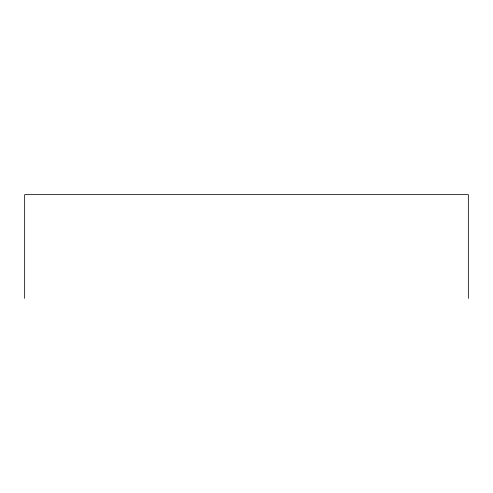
<?xml version="1.0" encoding="UTF-8"?>
<svg xmlns="http://www.w3.org/2000/svg" width="493" height="493" viewBox="0 0 493 493"><rect width="100%" height="100%" fill="white"/><g stroke="black" fill="none" stroke-linecap="round" stroke-linejoin="round"><path stroke-width="0.74" d="M468.35 298.357L468.35 194.643L24.65 194.643L24.65 298.357"/></g></svg>
